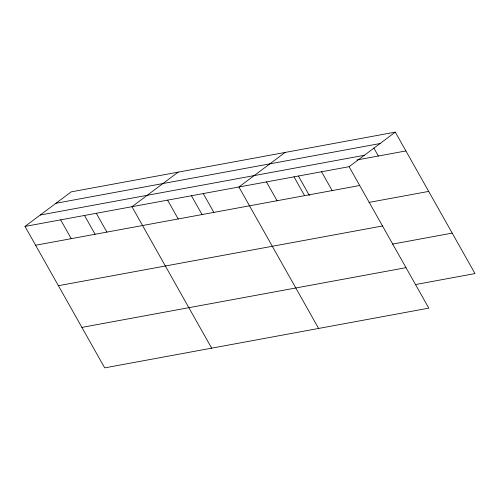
<?xml version="1.0" encoding="UTF-8"?>
<svg xmlns="http://www.w3.org/2000/svg" width="500" height="500" viewBox="0 0 500 500"><rect width="100%" height="100%" fill="white"/><g stroke="black" fill="none" stroke-linecap="round" stroke-linejoin="round"><path stroke-width="0.75" d="M25 226.425L349.106 166.694L428.806 308.137L104.7 367.869L25 226.425L71.194 191.863L395.3 132.131L475 273.575L415.312 284.575M178.15 172.15L131.956 206.713L211.656 348.162M285.106 152.438L238.912 187.006L318.612 328.45M349.106 166.694L395.3 132.131M55.95 203.269L380.056 143.537M40.244 215.019L364.35 155.287M356.925 159.963L405.9 150.938M35.6 245.238L359.706 185.506M369.012 202.406L428.7 191.406M58.4 285.706L382.506 225.975M392.506 244.106L452.194 233.106M81.894 327.4L406 267.669M373.806 147.956L378.35 156.012M321.556 171.775L332.156 190.581M298.363 175.969L309.387 195.531M294.006 176.85L304.606 195.656M266.462 181.925L277.056 200.738M203.256 193.575L213.856 212.381M191.406 195.681L202.05 214.562M167.606 200.144L178.206 218.956M96.306 213.287L106.9 232.094M84.45 215.394L95.094 234.275M60.65 219.856L71.25 238.663"/></g></svg>
